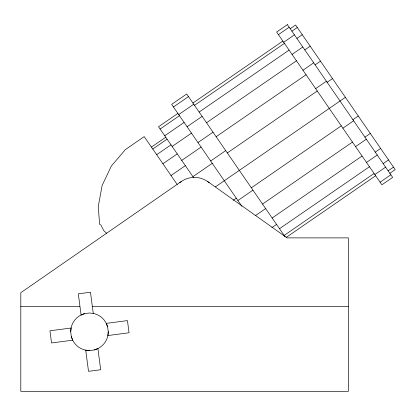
<?xml version="1.0" encoding="UTF-8"?>
<svg xmlns="http://www.w3.org/2000/svg" width="416" height="416" viewBox="0 0 416 416"><rect width="100%" height="100%" fill="white"/><g stroke="black" fill="none" stroke-linecap="round" stroke-linejoin="round"><path stroke-width="0.62" d="M70.694 331.781L71.193 328.006L49.941 330.803L51.542 342.966L72.795 340.168L71.339 336.648L70.694 331.781A18.798 18.798 0 0 1 84.63 313.628L81.11 315.084L78.312 293.831L90.475 292.23L93.272 313.482M181.189 181.584L20.8 292.703L20.8 391.378L348.338 391.378L348.338 237.884L287.082 237.884L207.745 181.584M173.451 106.964L188.5 96.595M278.434 34.632L289.182 27.227M290.212 28.72L295.589 25.017L395.2 169.598L389.823 173.3M291.912 31.184L297.284 27.482M177.887 113.402L158.538 126.734L193.705 177.783M192.936 103.033L282.87 41.07M178.708 114.592L193.757 104.229M283.691 42.266L294.44 34.856M160.118 129.028L179.468 115.7M194.516 105.331L284.45 43.368M296.884 38.402L302.26 34.7M164.757 135.756L184.101 122.424M199.15 112.06L289.089 50.097M151.429 147.092L165.76 137.218M152.766 149.032L167.097 139.157M187.07 126.734L202.119 116.366M292.058 54.402L302.806 46.998M304.803 49.894L310.175 46.192M156.676 154.71L171.012 144.836M172.13 146.458L191.474 133.13M206.523 122.762L296.462 60.798M162.906 163.748L177.237 153.873M197.969 142.553L213.018 132.184M302.957 70.221L313.706 62.816M315.115 64.865L320.492 61.162M181.735 160.404L201.084 147.077M216.133 136.708L306.072 74.745M171.018 175.526L185.349 165.651M210.662 160.976L225.711 150.608M315.65 88.644L326.399 81.24M327.127 82.3L332.504 78.598M192.925 176.649L212.274 163.316M227.323 152.948L317.262 90.984M215.394 186.872L345.394 97.308M233.158 200.34L236.293 198.177M251.342 187.808L341.281 125.845M352.908 119.72L358.285 116.017M237.905 200.517L252.954 190.148M342.893 128.185L353.642 120.78M262.532 204.053L352.472 142.09M364.92 137.155L370.297 133.453M255.268 215.722L265.647 208.572M355.586 146.609L366.335 139.204M272.142 218L362.076 156.036M375.237 152.126L380.614 148.424M271.877 227.609L276.546 224.396M366.486 162.427L377.234 155.022M279.516 228.701L369.45 166.738M383.152 163.618L388.528 159.91M284.149 235.43L374.088 173.467M374.847 174.569L385.596 167.164M286.265 237.359L375.669 175.76M388.128 170.836L393.505 167.133M380.104 182.198L390.853 174.793M94.359 349.939L97.88 348.483L100.677 369.736L88.514 371.337L85.717 350.08L89.492 350.579L94.359 349.939A18.798 18.798 0 0 0 108.29 331.781L107.791 335.561L129.048 332.764L127.447 320.601L106.189 323.398L107.65 326.919L108.368 332.389M84.022 313.706L89.492 312.983L94.359 313.628A18.798 18.798 0 0 1 107.65 326.919M20.8 306.41L79.773 306.41M92.087 306.41L348.338 306.41M106.699 233.355L103.823 230.667L100.885 224.962L99.648 224.375L98.233 206.617L102.133 185.442L111.379 165.994L125.346 149.604L144.206 136.609L177.195 184.491M285.1 236.803L186.706 93.995L171.657 104.364L241.894 206.31M179.78 182.655A23.156 23.156 0 0 1 209.149 182.655M89.492 350.579A18.798 18.798 0 0 1 71.339 336.648M287.394 24.622L276.64 32.032L381.898 184.803L392.647 177.398L287.394 24.622"/></g></svg>
